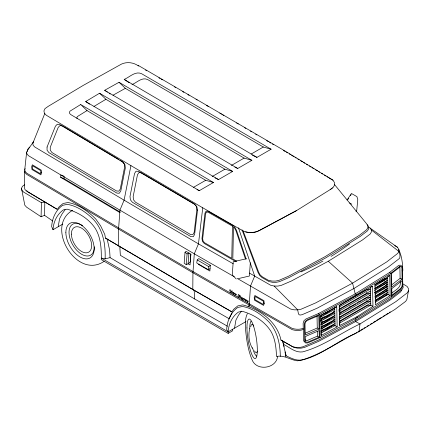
<?xml version="1.0" encoding="UTF-8"?>
<svg xmlns="http://www.w3.org/2000/svg" width="430" height="430" viewBox="0 0 430 430"><rect width="100%" height="100%" fill="white"/><g stroke="black" fill="none" stroke-linecap="round" stroke-linejoin="round"><path stroke-width="0.64" d="M246.019 321.554L228.158 331.863L101.292 258.086L105.119 258.86C105.613 245.197 103.426 230.598 93.993 220.052A53.653 30.976 60 0 0 67.29 204.363L62.672 205.298C55.776 210.103 52.094 218.332 51.67 226.583L53.014 229.727L62.823 224.062M53.014 229.727C53.411 222.057 56.916 214.446 63.269 209.942L67.102 209.163C78.271 212.259 89.246 218.972 95.589 228.927C100.953 238.102 101.469 249.217 101.281 259.607L228.147 333.384C228.104 325.209 231.636 316.883 238.413 312.078L242.246 311.304C253.415 314.4 264.391 321.113 270.733 331.062C275.286 338.657 276.2 347.811 276.469 356.486C284.047 354.75 290.202 359.899 297.323 360.829C318.571 358.131 335.663 341.678 355.035 333.728L356.744 332.675M232.716 329.229L232.705 330.751L228.147 333.384M249.131 306.52L250.502 286.052L254.673 276.076L238.473 227.835M280.301 356.357C280.236 344.156 277.479 331.535 269.142 322.188A53.653 30.976 60 0 0 242.434 306.504L237.817 307.434C230.63 312.395 227.137 321.022 226.68 329.52L228.158 331.863M52.756 221.009L44.505 215.317L41.081 216.758L41.436 202.702L23.628 192.097L21.919 190.339L21.5 188.313L22.43 186.324L24.585 184.814M44.505 215.317L44.844 201.928L41.436 202.702M250.319 262.816L249.389 276.028L238.516 278.554M119.76 212.511L60.673 177.337L60.84 174.972L64.102 176.23L63.936 178.6L120.395 212.21M210.05 268.745L208.233 269.648L196.736 262.972L197.22 259.946L198.773 258.602L210.318 265.299L209.883 271.04L198.413 264.38L199.606 264.192M186.254 264.708L187.093 253.92L188.931 253.033L188.098 263.816L190.033 264.934L190.872 254.178L186.04 251.314L185.018 252.345L184.174 263.176L186.254 264.708L188.098 263.816L190.221 261.961L190.845 254.001M303.247 328.3C299.764 329.702 295.818 329.461 292.26 328.456L193.022 271.567L118.658 227.884L26.778 173.188L25.155 171.511L24.752 169.581L26.639 152.209L27.525 150.317L33.664 141.513L32.782 143.41L33.18 145.34L34.809 147.017L124.098 200.176L198.461 243.858L233.232 263.784M202.756 207.744L198.461 243.858L194.29 253.829L192.936 272.754L192.807 289.508L231.834 311.879L233.812 309.181L237.774 305.907L242.692 304.892C259.811 309.181 277.189 321.903 280.957 340.033L292.513 346.661L295.947 347.413L299.565 347.462L302.94 346.795L318.942 339.899L355.777 320.173L389.962 298.893L401.948 289.632L403.12 287.675L403.066 285.568M232.764 293.545C232.807 291.954 233.99 293.104 233.162 294.211M285.601 356.75L285.138 351.933L286.074 355.809C291.148 358.19 296.394 361.044 302.193 359.894C322.489 353.745 339.99 340.775 358.98 331.643L360.023 323.935L395.923 301.591L407.269 292.825L408.5 290.766L408.446 288.552L407.119 286.444L402.523 283.676M58.211 226.723L59.577 218.693L62.167 213.764L65.107 209.722M234.538 328.181L235.909 320.146L238.494 315.217L241.44 311.175M249.696 328.671C248.094 335.276 248.938 342.318 252.329 348.236M277.587 356.271C276.624 368.51 256.92 371.504 252.243 360.184C248.271 350.858 246.643 340.732 245.691 330.702C245.627 325.08 244.616 318.899 247.331 313.717M208.233 269.648L208.765 266.643L210.318 265.299M408.5 290.766L406.877 299.452L405.678 301.344L394.853 309.487L358.98 331.643M130.935 165.604L124.098 200.176L119.927 210.146L118.572 229.072L118.444 245.826L192.807 289.508L231.84 311.831M243.998 299.404L244.267 299.038M245.46 300.516C245.675 298.963 246.288 301.167 245.664 300.597M236.57 295.082C236.951 294.104 233.694 292.814 234.726 293.959M246.976 301.29C246.428 299.71 247.492 301.075 248.363 301.102M235.823 294.905C235.909 293.717 234.662 294.545 235.054 295.593M248.131 301.962C248.218 300.774 246.97 301.602 247.368 302.65M240.698 297.694C239.897 296.206 242.16 297.06 241.278 298.366M242.783 300.188C243.321 298.99 242.611 297.275 243.939 298.936C244.493 297.979 245.261 300.645 244.014 299.506M241.633 298.974C241.294 297.049 243.617 297.522 242.418 299.027M237.876 296.963L238.338 294.469L240.37 295.845L240.289 296.587L239.462 296.657L240.128 297.184M238.634 297.275L238.919 296.318L239.392 297.254M27.149 151.65L27.928 149.086L29.589 147.087M233.963 294.185C235.237 293.083 232.474 291.47 232.033 293.002M248.653 306.396L249.147 304.977M32.782 143.41L44.784 113.541M229.561 318.012L232.006 312.771M24.752 169.581L25.198 168.635M339.103 311.175L340.318 308.987L366.656 293.781L370.515 293.04L339.103 311.175L339.06 309.165L370.472 291.029M339.485 314.658L340.399 313.013L340.372 311.669M339.566 318.684L340.479 317.039L366.833 301.822L370.692 301.086L339.259 319.232M320.458 317.098L321.721 314.878L333.46 308.692L334.739 309.444L320.458 317.098L333.46 308.692M320.538 321.119L321.801 318.904L333.54 312.723L334.819 313.47L320.538 321.119L333.54 312.723L333.513 311.379M320.941 324.591L321.887 322.93L321.86 321.586M321.027 328.617L321.973 326.95L333.702 320.775L334.981 321.527L321.28 328.864M321.108 332.643L322.054 330.976L333.782 324.8L337.147 326.886L321.296 335.379L321.043 334.287M402.179 270.47L402.727 269.551C402.614 261.929 401.421 253.985 397.583 247.325L368.908 227.276M402.281 271.577L402.824 270.669L402.77 268.562M401.738 289.987L400.566 291.943L389.757 300.296L355.567 321.575L318.732 341.302L304.3 347.526L300.925 348.187L297.307 348.139L293.867 347.386L280.957 340.033M358.163 301.591L358.4 301.231M347.042 199.993L351.439 193.478L356.927 196.623L357.787 199.547L356.755 210.286L356.008 211.393M347.881 199.488L348.606 198.407M350.428 195.704L351.16 194.623M349.746 306.262L349.998 305.929M230.62 292.529C231.662 289.798 233.716 290.809 230.964 292.604M244.901 299.861C246.035 298.64 247.664 301.527 245.621 300.892M330.154 189.678L332.433 187.915M304.386 342.14L303.499 340.318L303.139 323.285L303.94 320.737L305.95 318.958L318.394 313.594L355.223 293.867L389.413 272.593L398.728 265.396L400.271 265.122M391.284 285.181L400.115 278.355L399.9 268.046L399.416 266.826M402.125 279.075L391.735 287.106L391.45 273.566L400.12 266.869L401.351 266.648L401.894 268.003L402.125 279.075L400.115 278.355M391.45 293.308C395.17 290.196 401.685 287.573 400.179 281.575M391.381 296.421L400.695 289.223L402.2 287.143L402.786 284.472L402.426 267.438L401.754 265.74L400.212 266.014L390.897 273.211L356.535 294.588L319.528 314.416L307.09 319.775L305.074 321.559L304.279 324.107L304.633 341.14L305.52 342.963L307.574 342.989L320.011 337.625L357.018 317.802L391.381 296.421L390.897 273.211L389.413 272.593M389.198 312.631L390.23 311.858M339.453 323.812L339.781 325.478L356.997 316.711L372.966 306.316L372.525 286.203L370.918 286.805M324.29 316.657L320.5 319.108L334.776 311.46M321.124 322.785L323.29 321.382M321.167 324.795L333.621 316.749L334.9 317.496L321.194 324.838M321.21 326.805L322.833 325.757M321.253 328.821L333.702 320.775L333.675 319.431M324 329.084L320.753 331.181L335.018 323.537M333.782 324.8L320.796 333.196L335.061 325.553L334.696 307.434L336.744 306.751L337.147 326.886M374.734 284.773L383.764 279.059L387.666 278.291L374.96 286.197M374.82 288.793L383.845 283.085L387.752 282.317L374.492 290.567M374.906 292.819L383.931 287.106L387.833 286.342L375.132 294.244M374.998 296.84L384.017 291.131L387.919 290.368L375.223 298.264M375.084 300.86L384.097 295.157L388.005 294.389L390.128 295.636L375.411 304.795L374.971 284.681L389.709 275.517L390.128 295.636M249.454 273.088L270.728 285.284L274.168 286.036L277.785 286.084L281.161 285.418L291.449 280.983L328.284 261.257L362.469 239.978L370.176 234.027L371.348 232.066L371.294 229.959L370.031 227.954M375.003 288.213L387.709 280.306L384.2 282.118M374.535 292.577L387.796 284.327L386.489 284.585M375.18 296.254L387.876 288.353L384.952 289.863M375.266 300.28L387.962 292.379L386.21 293.281M375.309 302.29L388.005 294.389L387.64 276.952M357.884 331.971L359.587 330.917M360.727 330.213L363.006 328.805M364.145 328.101L365.285 327.402M366.994 326.343L368.698 325.29M370.407 324.236L372.117 323.183M373.256 322.478L375.535 321.07M376.669 320.366L381.227 317.555M382.937 316.502L384.646 315.443M385.78 314.738L388.059 313.336M80.7 104.522L69.966 111.177L69.429 112.327L69.671 113.493L70.703 114.552L141.782 156.869L199.31 190.662L213.447 182.497L80.7 104.522L87.016 110.58L205.696 180.294L213.447 182.497M89.547 104.157L85.688 101.539L99.577 93.229L232.662 171.403L218.526 179.568L215.059 177.918M87.016 110.58L77.357 116.573L76.873 117.605L77.088 118.653M93.977 106.436L105.909 99.298L224.89 169.194L232.662 171.403M338.98 305.139L339.377 305.343L372.525 286.203M72.595 210.313C44.43 226.352 76.669 280.14 104.065 261.375M193.548 187.308L205.696 180.294M212.167 176.536L224.89 169.194M231.383 165.442L244.106 158.1L251.878 160.315L237.736 168.474L234.85 167.098M251.19 154.026L263.337 147.017L271.088 149.221L256.952 157.38L252.34 155.187M339.721 312.857L357.76 302.44M358.926 301.769L361.254 300.425M362.415 299.753L370.563 295.05L369.273 295.297M340.399 313.013L355.863 304.085M357.007 303.424L366.747 297.802L370.606 297.06L339.754 314.873M339.222 317.216L370.649 299.07L369.365 299.318M339.302 321.242L370.735 303.096M107.425 92.176L104.657 90.3L119.04 82.281L251.878 160.315M129.172 82.775L124.206 79.399C129.607 77.223 135.17 70.837 141.518 73.664L271.088 149.221M112.966 95.24L125.345 88.338L244.106 158.1M131.935 84.645C136.799 82.684 141.803 76.938 147.517 79.485L263.337 147.017M296.528 210.544L259.58 230.329C254.85 232.861 249.19 233.038 244.116 231.507L201.654 207.169L129.919 165.029L46.354 115.278L44.408 113.278L43.924 110.924L44.999 108.618L48.375 106.248L83.366 85.328L119.588 65.134C125.361 61.383 133.144 61.99 138.594 66.053M320.414 315.083L320.877 315.254L336.744 306.751M321.156 322.828L334.857 315.486M321.237 326.854L334.938 319.512M321.887 322.93L333.621 316.749M374.793 284.94L387.666 278.291M374.885 288.96L387.752 282.317M385.452 285.536L387.796 284.327M374.971 292.981L387.833 286.342M375.057 297.006L387.919 290.368M383.872 294.491L385.038 293.889M375.148 301.027L388.005 294.389M303.268 329.461C299.78 330.928 295.792 330.665 292.207 329.66L192.936 272.754L118.572 229.072L26.655 174.349L25.026 172.672L24.628 170.742L24.499 187.496L24.897 189.426L26.526 191.103L57.271 209.405L59.211 206.728L63.097 203.498L67.924 202.535A56.48 32.39 60.3 0 1 95.847 219.155L100.615 225.831L104.769 234.361L105.463 238.096L194.166 290.234L194.709 298.995L229.47 318.92M305.375 333.142L317.27 328.015L319.108 329.036L318.823 315.496L307.246 320.49L305.639 321.914L304.999 323.946L305.23 335.018L319.108 329.036M319.28 337.163L307.703 342.151L306.058 342.129L305.348 340.673L305.262 336.561L319.141 330.579L319.28 337.163L317.437 336.142L307.02 340.63L305.542 340.614L305.117 339.738M388.145 276.087L389.709 275.517M227.492 326.236L195.247 307.751L110.075 257.635L105.119 258.86M246.368 258.774L233.205 261.736L232.281 274.947L236.231 278.989M62.398 125.92L59.953 125.592L58.211 127.42L50.256 147.21L50.24 150.188L51.976 152.542L116.541 190.979L118.879 191.13L120.282 188.985L124.598 167.168L124.248 163.975L122.351 161.61M245.664 231.856C250.099 233.216 255.028 232.909 259.134 230.679L295.969 210.953L330.82 189.2L333.185 187.373L334.551 185.094L334.492 182.616L332.971 180.202L286.289 151.742L138.073 65.306M60.673 177.337L63.936 178.6M197.004 189.565L199.31 190.662M355.567 321.575L360.023 323.935C340.866 332.971 323.252 346.284 302.65 351.88C295.27 352.912 289.594 347.354 283.461 344.285L282.655 340.958L286.074 355.809M105.463 238.096L119.803 246.551L120.346 255.312L194.709 298.995M372.966 306.316L370.784 305.106L366.919 305.848L340.56 321.065L339.34 323.258L370.784 305.106L370.386 287.009M349.606 202.965L351.799 204.223M236.785 261.214L232.823 258.946L233.485 227.067L234.527 228.002L235.962 230.743L245.465 259.043M236.027 261.703L204.234 243.477L202.444 241.397L201.966 238.505L204.986 213.14L206.072 211.184L208.072 211.237L232.684 225.347L234.968 227.405L236.548 230.415L246.148 259.005M234.275 276.748L194.29 253.829L119.927 210.146L28.665 155.816L27.042 154.139L26.639 152.209M237.172 278.409L290.648 309.062L294.088 309.82L297.705 309.863L301.081 309.202L315.733 302.881L352.568 283.155L386.753 261.881L397.728 253.399L398.9 251.442L398.852 249.335M145.555 70.085L146.716 70.762M158.896 77.819L160.057 78.496M161.218 79.168L162.379 79.84M174.564 86.903L175.72 87.575M182.685 91.606L183.846 92.283M187.905 94.632L189.066 95.309M196.026 99.341L197.187 100.013M206.47 105.393L208.211 106.403M197.22 259.946L208.765 266.643M219.811 113.128L221.547 114.149M222.708 114.831L223.863 115.509M236.591 122.985L238.322 124.001M244.686 127.742L245.847 128.419M250.475 131.139L251.631 131.822M255.678 134.198L256.834 134.88M266.67 140.653L268.406 141.674M269.562 142.351L270.717 143.034M272.453 144.055L273.614 144.733M283.445 150.511L285.181 151.527M286.337 152.209L287.498 152.886M289.229 153.908L290.39 154.585M124.206 79.399L256.952 157.38M104.657 90.3L237.736 168.474M85.688 101.539L218.526 179.568M62.979 126.264L118.895 159.551M120.045 160.239L121.776 161.272M27.886 191.834L56.733 209.007M291.545 155.268L293.846 156.654M294.996 157.348L296.146 158.036M297.872 159.078L299.027 159.772M300.753 160.809L302.478 161.847M303.628 162.54L304.779 163.233M306.504 164.271L307.654 164.964M309.38 166.001L311.11 167.044M312.261 167.738L313.986 168.775M315.711 169.812L317.437 170.855M318.587 171.549L319.737 172.236M321.463 173.279L322.613 173.973M324.344 175.01L326.069 176.047M327.219 176.741L332.971 180.202M394.745 245.616L397.583 247.325M41.081 216.758L26.547 207.126L24.806 205.185L21.5 188.313M109.08 93.299L110.188 94.052M318.394 313.594L319.528 314.416L320.011 337.625M185.018 252.345L187.093 253.92M371.294 229.959L398.9 251.442L399.986 254.995L399.889 257.586L399.303 258.564L388.086 267.234L353.895 288.514L317.06 308.24L302.075 314.701L300.393 315.029L299.103 314.771L298.393 313.653L297.705 309.863L274.168 286.036M328.284 261.257L352.568 283.155L355.223 293.867L356.535 294.588L356.556 295.63M119.04 82.281L125.345 88.338M99.577 93.229L105.909 99.298M26.665 190.576L27.477 191.415M334.4 184.422L366.494 223.632L367.768 225.648L367.817 227.755L366.645 229.717L359.448 235.275L325.263 256.554L288.428 276.28L278.817 280.425L275.442 281.091L271.825 281.043L268.379 280.274L262.289 276.786L260.171 274.915L258.645 272.19L243.133 230.894M367.381 224.718L368.65 226.728L368.698 228.835L367.532 230.792L360.206 236.452L326.015 257.731L289.186 277.458L279.403 281.671L276.028 282.338L272.41 282.29L268.97 281.537L262.058 277.576L259.741 275.528L258.07 272.55L242.031 229.835M283.461 344.285L284.026 346.478M107.156 239.021L109.607 250.018L110.075 257.635M229.937 291.287C228.728 287.982 231.797 290.325 230.776 292.454M366.629 292.438L366.656 293.781M366.806 300.484L366.833 301.822M356.997 316.711L357.018 317.802M355.739 318.318L355.777 320.173M320.877 315.254L321.296 335.379M317.023 316.141L317.27 328.015M317.335 331.181L317.437 336.142M339.377 305.343L339.781 325.478M349.499 243.944A253.883 144.426 -0.7 0 1 331.084 256.366M322.93 261.075A253.883 144.426 -0.7 0 1 300.946 271.921M94.32 246.766A17.888 10.331 60 0 1 81.496 254.189A17.888 10.331 60 0 1 69.031 231.765A17.888 10.331 60 0 1 82.581 225.642M256.774 356.126A17.888 3.779 81.2 0 1 252.507 347.714M249.771 328.713A17.888 3.779 81.2 0 1 251.077 321.135M257.425 351.154A14.308 3.026 81.2 0 1 254.565 350.934M250.744 326.779A14.308 3.026 81.2 0 1 253.813 326.064M47.063 147.012L47.053 150.145L48.88 152.618L116.842 193.081L119.298 193.242L120.782 190.984L125.323 168.017L124.953 164.658L122.958 162.169L59.851 124.598L57.276 124.254L55.438 126.178L47.063 147.012M232.447 226.132L231.775 258.344L204.524 242.724L203.062 241.02L202.67 238.655L205.642 213.629L206.491 212.103L208.05 212.146L232.447 226.132M196.87 209.587L194.161 232.377L192.909 234.635L190.619 234.565L135.423 202.143L133.51 199.783L133.155 196.596L137.471 174.779L138.879 172.629L141.233 172.774L194.36 203.987L196.343 206.335L196.87 209.587M197.488 210.356L194.634 234.345L193.317 236.72L190.904 236.645L132.392 202.272L130.376 199.794L130 196.44L134.547 173.473L136.03 171.21L138.503 171.36L194.844 204.46L196.935 206.932L197.488 210.356M239.623 295.964C239.15 297.485 238.833 293.953 239.623 295.964M402.243 284.73L401.776 286.869L400.572 288.535L391.902 295.233L391.768 288.648L402.158 280.618L402.243 284.73M40.872 172.365L40.431 173.742L32.551 169.049L32.336 167.275L32.777 165.905L40.657 170.597L40.872 172.365M41.549 172.769L40.888 174.833L31.981 169.533L31.659 166.872L32.325 164.814L41.226 170.113L41.549 172.769M263.579 302.94L263.133 304.322L255.103 299.721L254.877 297.947L255.323 296.571L263.353 301.172L263.579 302.94M264.267 303.338L263.595 305.408L254.522 300.204L254.189 297.555L254.861 295.485L263.934 300.688L264.267 303.338M340.238 304.961L339.023 307.149L370.429 289.019L366.57 289.755L340.238 304.961M65.871 232.721A20.011 11.551 60 0 0 87.279 258.855A20.011 11.551 60 0 0 86.908 230.346A20.011 11.551 60 0 0 65.871 232.721M71.401 234.113A14.308 8.261 60 0 0 86.709 252.802A14.308 8.261 60 0 0 86.441 232.415A14.308 8.261 60 0 0 71.401 234.113M246.965 327.907A20.011 4.23 81.2 0 0 254.802 358.566A20.011 4.23 81.2 0 0 254.662 329.977A20.011 4.23 81.2 0 0 246.965 327.907"/></g></svg>
